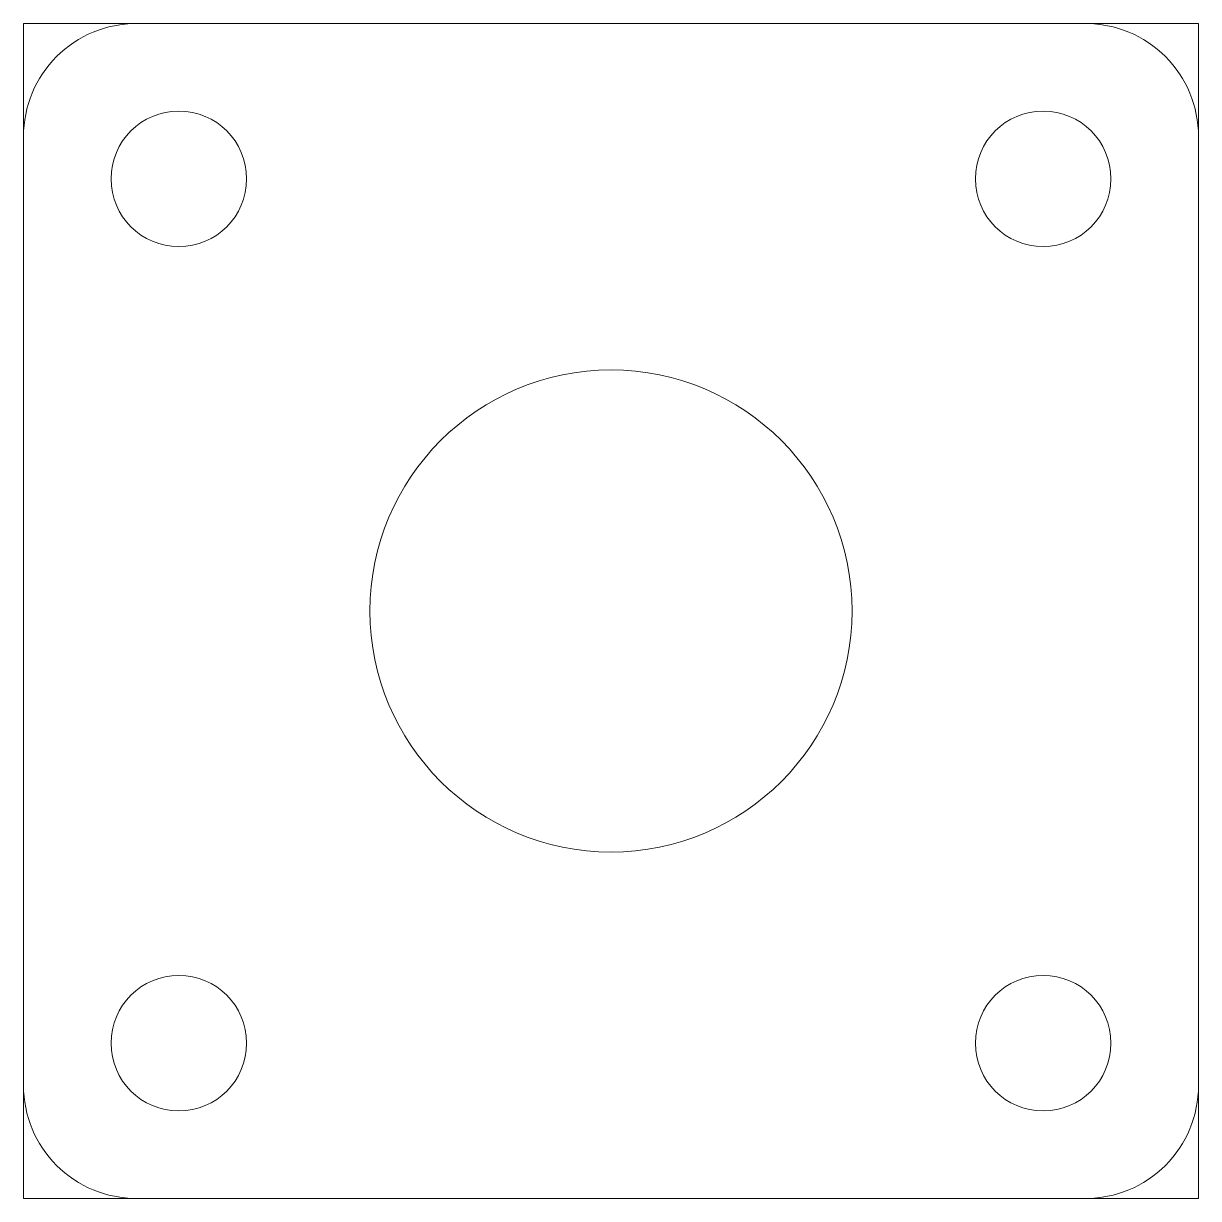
# Model space of a CAD drawing. Header units: millimetres. Extents: x -15.6 to 15.6, y -15.6 to 15.6.
import ezdxf

# ---------------------------------------------------------------- set-up
doc = ezdxf.new("R2010")
doc.units = ezdxf.units.MM
doc.layers.get('0').update_dxf_attribs({"linetype": 'CONTINUOUS', "lineweight": 0})

msp = doc.modelspace()

# ---------------------------------------------------------------- linework, layer by layer
for p, q in [((-15.6, 15.6), (15.6, 15.6)), ((-15.6, 15.6), (-15.6, -15.6)), ((15.6, -15.6), (15.6, 15.6)), ((-15.6, -15.6), (15.6, -15.6))]:
    msp.add_line(p, q)
msp.add_lwpolyline([(15.6, 12.6, 0.414214), (12.6, 15.6), (-12.6, 15.6, 0.414214), (-15.6, 12.6), (-15.6, -12.6, 0.414214), (-12.6, -15.6), (12.6, -15.6, 0.414214), (15.6, -12.6)], format="xyb", close=True)
for centre, radius in [((-11.475, 11.475), 1.8), ((11.475, 11.475), 1.8), ((0, 0), 6.4), ((-11.475, -11.475), 1.8), ((11.475, -11.475), 1.8)]:
    msp.add_circle(centre, radius)

doc.saveas('drawing.dxf')
